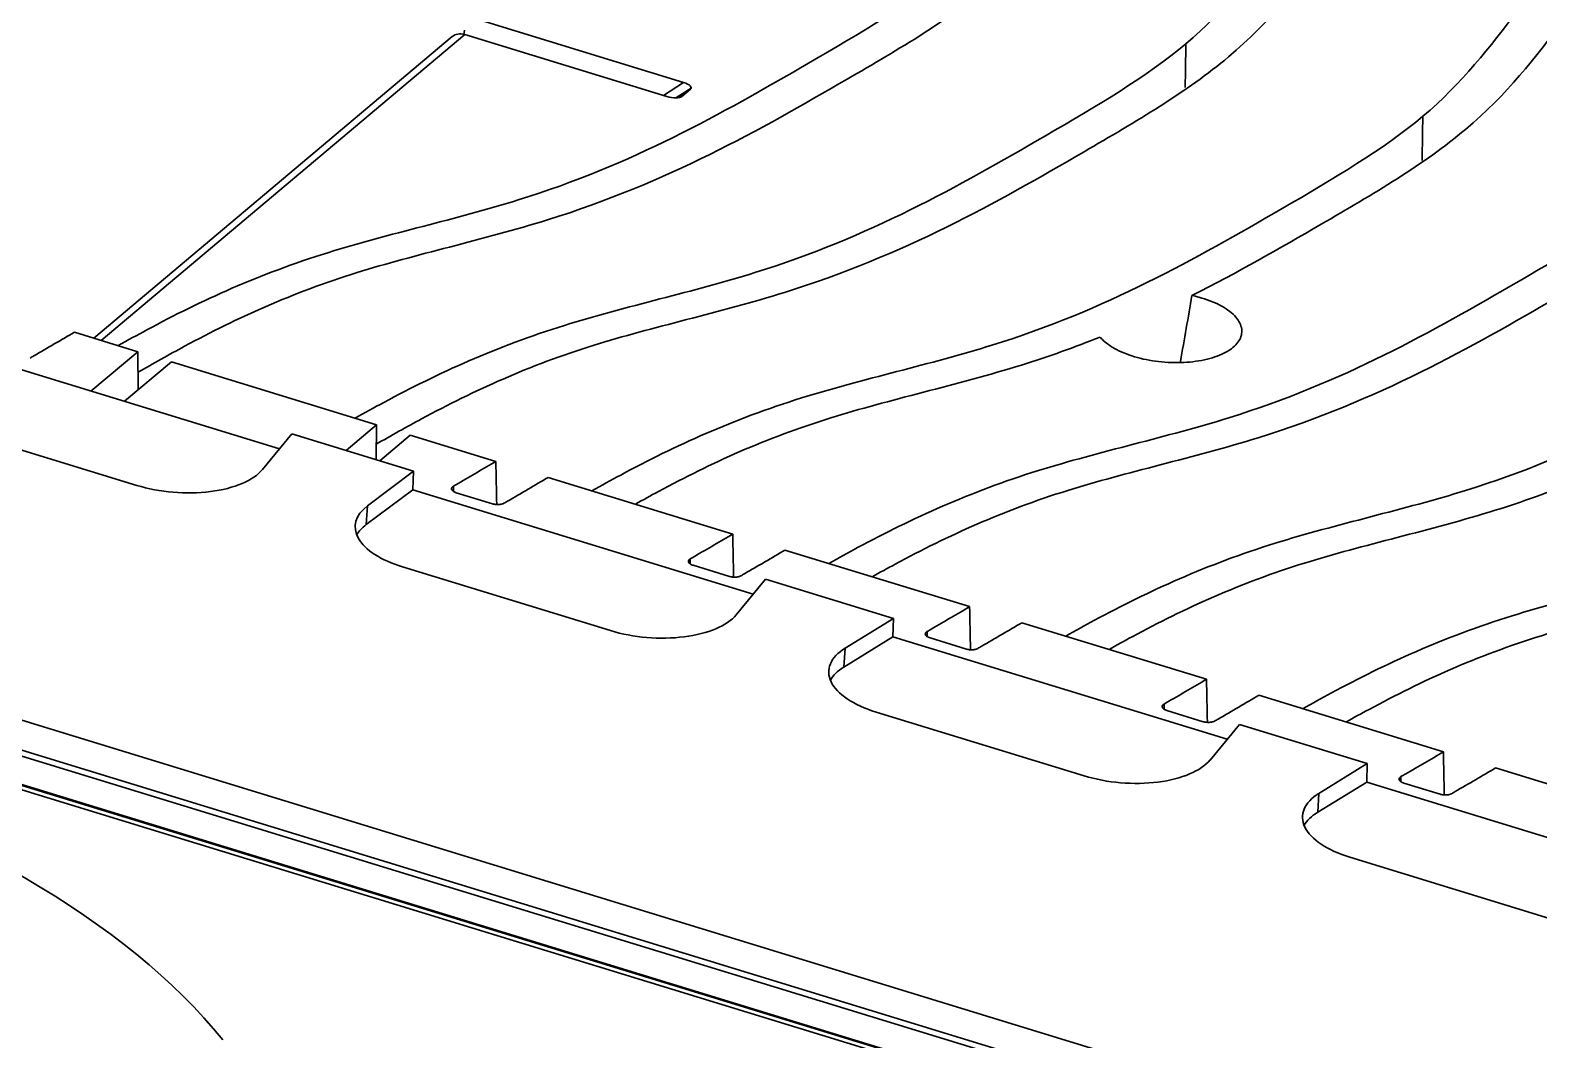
# Model space of a CAD drawing. Header units: millimetres. Extents: x 5 to 1651, y 545 to 1674.
# Drawn here: x 1311.3 to 1395.5, y 787.5 to 843.9 of the extents above; entities that cross this region are included whole.
import ezdxf

# ---------------------------------------------------------------- set-up
doc = ezdxf.new("R2010")
doc.units = ezdxf.units.MM
doc.layers.add('10', color=7, linetype='Continuous', true_color=0xffffff)

msp = doc.modelspace()

# ---------------------------------------------------------------- linework, layer by layer
at = {"layer": '10', "color": 7, "linetype": 'Continuous', "lineweight": 35}
for p, q in [((1335.589, 843.853), (1335.549, 843.616)), ((1336.53, 844.392), (1347.808, 840.934)), ((1334.892, 843.493), (1314.893, 826.658)), ((1335.594, 843.604), (1315.311, 826.53)), ((1346.871, 840.146), (1335.594, 843.604)), ((1346.68, 840.205), (1347.808, 840.934)), ((1348.234, 840.623), (1347.383, 840.072)), ((1348.192, 840.551), (1347.452, 840.072)), ((1347.718, 840.152), (1348.192, 840.551)), ((1347.674, 840.124), (1347.718, 840.152)), ((1313.805, 826.992), (1317.346, 825.906)), ((1325.256, 820.482), (1306.606, 826.2)), ((1317.346, 825.906), (1314.735, 823.708)), ((1319.219, 825.332), (1316.608, 823.134)), ((1317.371, 823.776), (1317.346, 825.906)), ((1330.677, 821.819), (1319.219, 825.332)), ((1253.093, 823.053), (1455.467, 761.002)), ((1243.054, 822.245), (1448.619, 759.216)), ((1448.891, 759.371), (1243.326, 822.4)), ((1243.438, 822.414), (1449.004, 759.385)), ((1452.852, 759.797), (1250.255, 821.917)), ((1251.668, 821.82), (1453.408, 759.964)), ((1305.671, 822.003), (1317.289, 818.441)), ((1328.973, 820.385), (1330.677, 821.819)), ((1330.677, 821.819), (1330.647, 819.872)), ((1324.304, 819.327), (1325.942, 821.314)), ((1332.737, 819.231), (1325.942, 821.314)), ((1330.846, 819.811), (1332.549, 821.244)), ((1332.549, 821.244), (1337.329, 819.779)), ((1332.737, 819.231), (1330.171, 817.304)), ((1332.696, 818.201), (1332.737, 819.231)), ((1340.246, 818.885), (1350.55, 815.725)), ((1330.098, 816.25), (1332.696, 818.201)), ((1351.697, 812.375), (1332.696, 818.201)), ((1335.121, 818.035), (1337.15, 817.413)), ((1330.171, 817.304), (1330.098, 816.25)), ((1353.466, 814.831), (1363.77, 811.672)), ((1332.124, 813.892), (1343.73, 810.334)), ((1348.342, 813.981), (1350.37, 813.359)), ((1350.745, 811.219), (1352.383, 813.207)), ((1359.525, 811.017), (1352.383, 813.207)), ((1359.525, 811.017), (1356.827, 809.355)), ((1359.488, 809.986), (1359.525, 811.017)), ((1356.754, 808.301), (1359.488, 809.986)), ((1378.138, 804.268), (1359.488, 809.986)), ((1366.687, 810.777), (1376.991, 807.618)), ((1356.827, 809.355), (1356.754, 808.301)), ((1361.562, 809.928), (1363.591, 809.306)), ((1379.907, 806.724), (1390.211, 803.564)), ((1358.553, 805.789), (1370.171, 802.227)), ((1374.783, 805.874), (1376.811, 805.252)), ((1377.186, 803.112), (1378.824, 805.1)), ((1385.966, 802.91), (1378.824, 805.1)), ((1385.966, 802.91), (1383.268, 801.247)), ((1385.93, 801.879), (1385.966, 802.91)), ((1393.128, 802.67), (1403.432, 799.511)), ((1383.195, 800.193), (1385.93, 801.879)), ((1404.579, 796.161), (1385.93, 801.879)), ((1388.003, 801.82), (1390.032, 801.198)), ((1383.268, 801.247), (1383.195, 800.193)), ((1384.994, 797.682), (1396.613, 794.119))]:
    msp.add_line(p, q, dxfattribs=at)
for centre, major_axis, ratio, start_param, end_param in [((1335.541, 842.732), (0.657, -0.754), 0.78219, 2.242297, 3.127941), ((1347.566, 840.739), (0.667, -0.124), 0.364247, 5.992953, 7.551397), ((1347.098, 840.346), (0.661, -0.129), 0.369202, 4.435696, 5.994149), ((1319.632, 820.413), (-4.988, 0.345), 0.474192, 1.11505, 2.814942), ((1334.466, 815.864), (-4.988, 0.345), 0.474192, 5.781688, 7.398235), ((1334.393, 814.81), (-4.988, 0.345), 0.474192, 5.781688, 6.058522), ((1346.073, 812.306), (-4.988, 0.345), 0.474192, 1.11505, 2.814942), ((1267.373, 780.056), (-58.859, 4.076), 0.474192, 3.553342, 4.959943), ((1360.896, 807.761), (-4.988, 0.345), 0.474192, 5.698343, 7.398235), ((1360.823, 806.707), (-4.988, 0.345), 0.474192, 5.698343, 6.058508), ((1372.514, 804.198), (-4.988, 0.345), 0.474192, 1.11505, 2.814942), ((1387.337, 799.654), (-4.988, 0.345), 0.474192, 5.698343, 7.398235), ((1387.264, 798.6), (-4.988, 0.345), 0.474192, 5.698343, 6.058508)]:
    msp.add_ellipse(centre, major_axis=major_axis, ratio=ratio, start_param=start_param, end_param=end_param, dxfattribs=at)
for points, knots in [([(1393.231, 877.077), (1392.023, 875.524), (1389.175, 871.903), (1386.887, 867.358), (1386.982, 862.935), (1387.057, 858.942), (1385.111, 854.317), (1380.936, 848.711), (1378.032, 844.943), (1375.842, 843.099)], [0, 0, 0, 0, 0.133984, 0.32627, 0.411085, 0.4959, 0.655084, 0.814267, 1, 1, 1, 1]), ([(1378.227, 842.368), (1380.543, 844.318), (1383.489, 848.166), (1387.703, 853.796), (1389.763, 858.686), (1389.68, 862.845), (1389.595, 867.086), (1391.721, 871.309), (1394.482, 874.843), (1395.643, 876.337)], [0, 0, 0, 0, 0.186651, 0.346622, 0.506592, 0.591826, 0.67706, 0.870298, 1, 1, 1, 1]), ([(1406.452, 873.023), (1405.244, 871.47), (1402.395, 867.85), (1400.108, 863.304), (1400.202, 858.881), (1400.278, 854.888), (1398.332, 850.263), (1394.157, 844.657), (1391.253, 840.889), (1389.063, 839.045)], [0, 0, 0, 0, 0.133984, 0.32627, 0.411085, 0.4959, 0.655084, 0.814267, 1, 1, 1, 1]), ([(1400.477, 849.499), (1399.44, 847.76), (1396.631, 844.01), (1393.764, 840.264), (1391.447, 838.314)], [0, 0, 0, 0, 0.446799, 1, 1, 1, 1]), ([(1362.622, 847.153), (1360.431, 845.309), (1355.222, 842.248), (1347.404, 837.758), (1340.256, 834.728), (1333.268, 832.902), (1325.52, 830.883), (1320.335, 828.501), (1316.784, 826.542), (1316.252, 826.243)], [0, 0, 0, 0, 0.206352, 0.383207, 0.560063, 0.654293, 0.748524, 0.962157, 1, 1, 1, 1]), ([(1365.006, 846.421), (1362.69, 844.471), (1357.361, 841.354), (1349.519, 836.836), (1341.963, 833.631), (1334.681, 831.731), (1327.256, 829.793), (1322.02, 827.387), (1318.214, 825.246), (1317.336, 824.741)], [0, 0, 0, 0, 0.201207, 0.373653, 0.546099, 0.63798, 0.729861, 0.938168, 1, 1, 1, 1]), ([(1375.842, 843.099), (1373.652, 841.255), (1368.442, 838.194), (1360.625, 833.705), (1353.477, 830.675), (1346.488, 828.848), (1338.741, 826.829), (1333.556, 824.448), (1330.005, 822.489), (1329.473, 822.189)], [0, 0, 0, 0, 0.206352, 0.383207, 0.560063, 0.654293, 0.748524, 0.962157, 1, 1, 1, 1]), ([(1330.649, 820.74), (1331.495, 821.227), (1335.272, 823.348), (1340.477, 825.739), (1347.902, 827.677), (1355.183, 829.577), (1362.739, 832.782), (1370.581, 837.3), (1375.91, 840.418), (1378.227, 842.368)], [0, 0, 0, 0, 0.059789, 0.268549, 0.36063, 0.452712, 0.625533, 0.798355, 1, 1, 1, 1]), ([(1342.693, 818.136), (1343.225, 818.435), (1346.776, 820.394), (1351.961, 822.776), (1359.709, 824.794), (1366.697, 826.621), (1373.846, 829.651), (1381.663, 834.14), (1386.873, 837.202), (1389.063, 839.045)], [0, 0, 0, 0, 0.037843, 0.251476, 0.345707, 0.439937, 0.616793, 0.793648, 1, 1, 1, 1]), ([(1391.447, 838.314), (1389.131, 836.364), (1383.943, 833.33), (1378.722, 830.32), (1376.176, 829.043)], [0, 0, 0, 0, 0.553202, 1, 1, 1, 1]), ([(1355.914, 814.082), (1356.446, 814.381), (1359.997, 816.34), (1365.182, 818.722), (1372.929, 820.741), (1379.918, 822.568), (1387.066, 825.598), (1394.883, 830.087), (1400.093, 833.148), (1402.283, 834.992)], [0, 0, 0, 0, 0.037843, 0.251476, 0.345707, 0.439937, 0.616793, 0.793648, 1, 1, 1, 1]), ([(1404.668, 834.261), (1402.351, 832.311), (1397.022, 829.193), (1389.18, 824.675), (1381.624, 821.47), (1374.343, 819.57), (1366.918, 817.632), (1362.137, 815.435), (1358.764, 813.579), (1358.335, 813.339)], [0, 0, 0, 0, 0.207747, 0.385798, 0.56385, 0.658717, 0.753585, 0.968662, 1, 1, 1, 1]), ([(1369.134, 810.028), (1369.666, 810.328), (1373.217, 812.287), (1378.402, 814.668), (1386.15, 816.687), (1393.138, 818.514), (1400.287, 821.544), (1408.104, 826.033), (1413.314, 829.095), (1415.504, 830.938)], [0, 0, 0, 0, 0.037843, 0.251476, 0.345707, 0.439937, 0.616793, 0.793648, 1, 1, 1, 1]), ([(1371.05, 826.723), (1371.104, 826.658), (1371.366, 826.379), (1372.046, 825.93), (1373.262, 825.501), (1374.665, 825.279), (1376.09, 825.29), (1377.369, 825.532), (1378.353, 825.978), (1378.925, 826.574), (1379.02, 827.251), (1378.624, 827.93), (1377.786, 828.53), (1376.879, 828.875), (1376.309, 829.014), (1376.176, 829.043)], [0, 0, 0, 0, 0.02597, 0.112177, 0.198384, 0.284591, 0.370798, 0.457004, 0.543211, 0.629418, 0.715625, 0.801832, 0.888039, 0.974246, 1, 1, 1, 1]), ([(1376.176, 829.043), (1376.071, 828.43), (1375.966, 827.817), (1375.754, 826.59), (1375.647, 825.976), (1375.539, 825.362)], [0, 0, 0, 0, 0.499997, 0.499997, 1, 1, 1, 1]), ([(1311.34, 825.552), (1311.407, 825.591), (1312.249, 826.077), (1313.067, 826.557), (1313.805, 826.992)], [0, 0, 0, 0, 0.078622, 1, 1, 1, 1]), ([(1382.355, 805.975), (1382.887, 806.274), (1386.438, 808.233), (1391.623, 810.615), (1399.37, 812.634), (1406.359, 814.46), (1413.507, 817.49), (1421.324, 821.98), (1426.534, 825.041), (1428.724, 826.885)], [0, 0, 0, 0, 0.037843, 0.251476, 0.345707, 0.439937, 0.616793, 0.793648, 1, 1, 1, 1]), ([(1371.05, 826.723), (1369.654, 826.163), (1366.501, 825.027), (1361.122, 823.623), (1353.697, 821.686), (1348.917, 819.489), (1345.545, 817.634), (1345.117, 817.394)], [0, 0, 0, 0, 0.158219, 0.34134, 0.524462, 0.939623, 1, 1, 1, 1]), ([(1431.109, 826.153), (1428.792, 824.204), (1423.463, 821.086), (1415.622, 816.568), (1408.065, 813.363), (1400.784, 811.463), (1393.359, 809.525), (1388.578, 807.328), (1385.205, 805.472), (1384.776, 805.232)], [0, 0, 0, 0, 0.207747, 0.385798, 0.56385, 0.658717, 0.753585, 0.968662, 1, 1, 1, 1]), ([(1337.329, 819.779), (1336.643, 819.374), (1335.857, 818.913), (1335.049, 818.449), (1334.958, 818.396)], [0, 0, 0, 0, 0.887664, 1, 1, 1, 1]), ([(1335.121, 818.035), (1335.089, 818.045), (1335.059, 818.056), (1335.018, 818.075), (1335.005, 818.081), (1334.987, 818.092), (1334.981, 818.095), (1334.969, 818.102), (1334.963, 818.106), (1334.936, 818.124), (1334.918, 818.14), (1334.899, 818.16), (1334.895, 818.165), (1334.888, 818.173), (1334.879, 818.185), (1334.867, 818.207), (1334.861, 818.224), (1334.857, 818.241), (1334.856, 818.25), (1334.856, 818.275), (1334.86, 818.292), (1334.872, 818.317), (1334.877, 818.325), (1334.888, 818.34), (1334.901, 818.356), (1334.918, 818.37), (1334.937, 818.383), (1334.947, 818.39), (1334.958, 818.396)], [0, 0, 0, 0, 0.125, 0.125, 0.1875, 0.1875, 0.21875, 0.21875, 0.25, 0.25, 0.375, 0.375, 0.40625, 0.40625, 0.4375, 0.5, 0.5625, 0.5625, 0.625, 0.625, 0.75, 0.75, 0.8125, 0.8125, 0.875, 0.9375, 0.9375, 1, 1, 1, 1]), ([(1337.781, 817.445), (1337.848, 817.484), (1338.69, 817.97), (1339.508, 818.449), (1340.246, 818.885)], [0, 0, 0, 0, 0.078622, 1, 1, 1, 1]), ([(1397.491, 818.616), (1396.095, 818.056), (1392.942, 816.92), (1387.563, 815.516), (1380.138, 813.578), (1375.358, 811.382), (1371.986, 809.527), (1371.558, 809.287)], [0, 0, 0, 0, 0.158219, 0.34134, 0.524462, 0.939623, 1, 1, 1, 1]), ([(1337.781, 817.445), (1337.764, 817.435), (1337.744, 817.426), (1337.711, 817.414), (1337.7, 817.41), (1337.677, 817.403), (1337.664, 817.4), (1337.627, 817.391), (1337.601, 817.386), (1337.56, 817.381), (1337.546, 817.379), (1337.518, 817.376), (1337.504, 817.375), (1337.461, 817.373), (1337.433, 817.373), (1337.389, 817.374), (1337.375, 817.375), (1337.345, 817.377), (1337.331, 817.378), (1337.287, 817.383), (1337.259, 817.387), (1337.217, 817.395), (1337.203, 817.398), (1337.176, 817.405), (1337.163, 817.409), (1337.15, 817.413)], [0, 0, 0, 0, 0.125, 0.125, 0.1875, 0.1875, 0.25, 0.25, 0.375, 0.375, 0.4375, 0.4375, 0.5, 0.5, 0.625, 0.625, 0.6875, 0.6875, 0.75, 0.75, 0.875, 0.875, 0.9375, 0.9375, 1, 1, 1, 1]), ([(1350.55, 815.725), (1349.863, 815.321), (1349.077, 814.86), (1348.269, 814.395), (1348.178, 814.343)], [0, 0, 0, 0, 0.887664, 1, 1, 1, 1]), ([(1348.342, 813.981), (1348.31, 813.991), (1348.28, 814.002), (1348.239, 814.021), (1348.226, 814.028), (1348.207, 814.038), (1348.201, 814.041), (1348.189, 814.049), (1348.184, 814.052), (1348.157, 814.071), (1348.138, 814.086), (1348.119, 814.107), (1348.116, 814.111), (1348.109, 814.119), (1348.1, 814.132), (1348.088, 814.153), (1348.082, 814.17), (1348.078, 814.187), (1348.077, 814.196), (1348.077, 814.222), (1348.081, 814.239), (1348.092, 814.263), (1348.097, 814.271), (1348.109, 814.287), (1348.122, 814.302), (1348.139, 814.316), (1348.157, 814.33), (1348.167, 814.336), (1348.178, 814.343)], [0, 0, 0, 0, 0.125, 0.125, 0.1875, 0.1875, 0.21875, 0.21875, 0.25, 0.25, 0.375, 0.375, 0.40625, 0.40625, 0.4375, 0.5, 0.5625, 0.5625, 0.625, 0.625, 0.75, 0.75, 0.8125, 0.8125, 0.875, 0.9375, 0.9375, 1, 1, 1, 1]), ([(1351.002, 813.392), (1351.068, 813.43), (1351.911, 813.916), (1352.729, 814.396), (1353.466, 814.831)], [0, 0, 0, 0, 0.078622, 1, 1, 1, 1]), ([(1351.002, 813.392), (1350.984, 813.381), (1350.964, 813.372), (1350.932, 813.36), (1350.921, 813.357), (1350.897, 813.35), (1350.885, 813.346), (1350.847, 813.337), (1350.821, 813.333), (1350.781, 813.327), (1350.767, 813.325), (1350.739, 813.323), (1350.725, 813.322), (1350.682, 813.32), (1350.653, 813.319), (1350.61, 813.32), (1350.595, 813.321), (1350.566, 813.323), (1350.551, 813.324), (1350.508, 813.329), (1350.479, 813.333), (1350.438, 813.342), (1350.424, 813.345), (1350.397, 813.351), (1350.383, 813.355), (1350.37, 813.359)], [0, 0, 0, 0, 0.125, 0.125, 0.1875, 0.1875, 0.25, 0.25, 0.375, 0.375, 0.4375, 0.4375, 0.5, 0.5, 0.625, 0.625, 0.6875, 0.6875, 0.75, 0.75, 0.875, 0.875, 0.9375, 0.9375, 1, 1, 1, 1]), ([(1363.77, 811.672), (1363.084, 811.267), (1362.298, 810.806), (1361.49, 810.341), (1361.399, 810.289)], [0, 0, 0, 0, 0.887664, 1, 1, 1, 1]), ([(1361.562, 809.928), (1361.53, 809.937), (1361.5, 809.949), (1361.459, 809.967), (1361.446, 809.974), (1361.428, 809.984), (1361.422, 809.988), (1361.41, 809.995), (1361.404, 809.999), (1361.377, 810.017), (1361.359, 810.033), (1361.34, 810.053), (1361.336, 810.057), (1361.329, 810.066), (1361.32, 810.078), (1361.308, 810.099), (1361.302, 810.117), (1361.298, 810.134), (1361.297, 810.143), (1361.297, 810.168), (1361.301, 810.185), (1361.313, 810.209), (1361.318, 810.218), (1361.329, 810.233), (1361.342, 810.248), (1361.359, 810.263), (1361.378, 810.276), (1361.388, 810.283), (1361.399, 810.289)], [0, 0, 0, 0, 0.125, 0.125, 0.1875, 0.1875, 0.21875, 0.21875, 0.25, 0.25, 0.375, 0.375, 0.40625, 0.40625, 0.4375, 0.5, 0.5625, 0.5625, 0.625, 0.625, 0.75, 0.75, 0.8125, 0.8125, 0.875, 0.9375, 0.9375, 1, 1, 1, 1]), ([(1364.222, 809.338), (1364.289, 809.376), (1365.132, 809.863), (1365.949, 810.342), (1366.687, 810.777)], [0, 0, 0, 0, 0.078622, 1, 1, 1, 1]), ([(1364.222, 809.338), (1364.205, 809.328), (1364.185, 809.319), (1364.153, 809.306), (1364.142, 809.302), (1364.119, 809.295), (1364.106, 809.291), (1364.069, 809.282), (1364.043, 809.277), (1364.003, 809.271), (1363.989, 809.27), (1363.961, 809.267), (1363.947, 809.266), (1363.904, 809.264), (1363.875, 809.263), (1363.831, 809.265), (1363.816, 809.266), (1363.787, 809.268), (1363.772, 809.269), (1363.728, 809.274), (1363.7, 809.279), (1363.658, 809.288), (1363.645, 809.291), (1363.617, 809.298), (1363.604, 809.302), (1363.591, 809.306)], [0, 0, 0, 0, 0.125, 0.125, 0.1875, 0.1875, 0.25, 0.25, 0.375, 0.375, 0.4375, 0.4375, 0.5, 0.5, 0.625, 0.625, 0.6875, 0.6875, 0.75, 0.75, 0.875, 0.875, 0.9375, 0.9375, 1, 1, 1, 1]), ([(1376.991, 807.618), (1376.305, 807.213), (1375.518, 806.753), (1374.71, 806.288), (1374.619, 806.236)], [0, 0, 0, 0, 0.887664, 1, 1, 1, 1]), ([(1377.443, 805.284), (1377.509, 805.323), (1378.352, 805.809), (1379.17, 806.289), (1379.907, 806.724)], [0, 0, 0, 0, 0.078622, 1, 1, 1, 1]), ([(1374.783, 805.874), (1374.751, 805.884), (1374.721, 805.895), (1374.68, 805.914), (1374.667, 805.92), (1374.648, 805.931), (1374.642, 805.934), (1374.631, 805.941), (1374.625, 805.945), (1374.598, 805.964), (1374.579, 805.979), (1374.56, 806), (1374.557, 806.004), (1374.55, 806.012), (1374.541, 806.025), (1374.529, 806.046), (1374.523, 806.063), (1374.519, 806.08), (1374.518, 806.089), (1374.518, 806.115), (1374.522, 806.131), (1374.533, 806.156), (1374.538, 806.164), (1374.55, 806.18), (1374.563, 806.195), (1374.58, 806.209), (1374.598, 806.223), (1374.608, 806.229), (1374.619, 806.236)], [0, 0, 0, 0, 0.125, 0.125, 0.1875, 0.1875, 0.21875, 0.21875, 0.25, 0.25, 0.375, 0.375, 0.40625, 0.40625, 0.4375, 0.5, 0.5625, 0.5625, 0.625, 0.625, 0.75, 0.75, 0.8125, 0.8125, 0.875, 0.9375, 0.9375, 1, 1, 1, 1]), ([(1377.443, 805.284), (1377.425, 805.274), (1377.405, 805.265), (1377.373, 805.253), (1377.362, 805.249), (1377.338, 805.242), (1377.326, 805.239), (1377.288, 805.23), (1377.262, 805.225), (1377.222, 805.22), (1377.208, 805.218), (1377.18, 805.216), (1377.166, 805.215), (1377.123, 805.212), (1377.094, 805.212), (1377.051, 805.213), (1377.036, 805.214), (1377.007, 805.216), (1376.992, 805.217), (1376.949, 805.222), (1376.92, 805.226), (1376.879, 805.234), (1376.865, 805.238), (1376.838, 805.244), (1376.825, 805.248), (1376.811, 805.252)], [0, 0, 0, 0, 0.125, 0.125, 0.1875, 0.1875, 0.25, 0.25, 0.375, 0.375, 0.4375, 0.4375, 0.5, 0.5, 0.625, 0.625, 0.6875, 0.6875, 0.75, 0.75, 0.875, 0.875, 0.9375, 0.9375, 1, 1, 1, 1]), ([(1390.211, 803.564), (1389.525, 803.16), (1388.739, 802.699), (1387.931, 802.234), (1387.84, 802.182)], [0, 0, 0, 0, 0.887664, 1, 1, 1, 1]), ([(1390.664, 801.231), (1390.73, 801.269), (1391.573, 801.755), (1392.39, 802.235), (1393.128, 802.67)], [0, 0, 0, 0, 0.078622, 1, 1, 1, 1]), ([(1388.003, 801.82), (1387.971, 801.83), (1387.942, 801.841), (1387.901, 801.86), (1387.888, 801.867), (1387.869, 801.877), (1387.863, 801.881), (1387.851, 801.888), (1387.845, 801.891), (1387.818, 801.91), (1387.8, 801.925), (1387.781, 801.946), (1387.777, 801.95), (1387.771, 801.959), (1387.761, 801.971), (1387.749, 801.992), (1387.743, 802.009), (1387.74, 802.027), (1387.739, 802.035), (1387.739, 802.061), (1387.742, 802.078), (1387.754, 802.102), (1387.759, 802.11), (1387.77, 802.126), (1387.784, 802.141), (1387.8, 802.155), (1387.819, 802.169), (1387.829, 802.176), (1387.84, 802.182)], [0, 0, 0, 0, 0.125, 0.125, 0.1875, 0.1875, 0.21875, 0.21875, 0.25, 0.25, 0.375, 0.375, 0.40625, 0.40625, 0.4375, 0.5, 0.5625, 0.5625, 0.625, 0.625, 0.75, 0.75, 0.8125, 0.8125, 0.875, 0.9375, 0.9375, 1, 1, 1, 1]), ([(1390.664, 801.231), (1390.646, 801.221), (1390.626, 801.212), (1390.593, 801.2), (1390.582, 801.196), (1390.559, 801.189), (1390.547, 801.185), (1390.509, 801.177), (1390.483, 801.172), (1390.442, 801.166), (1390.429, 801.165), (1390.401, 801.162), (1390.386, 801.161), (1390.344, 801.159), (1390.315, 801.158), (1390.271, 801.16), (1390.257, 801.16), (1390.227, 801.162), (1390.213, 801.164), (1390.169, 801.168), (1390.141, 801.173), (1390.099, 801.181), (1390.086, 801.184), (1390.058, 801.191), (1390.045, 801.194), (1390.032, 801.198)], [0, 0, 0, 0, 0.125, 0.125, 0.1875, 0.1875, 0.25, 0.25, 0.375, 0.375, 0.4375, 0.4375, 0.5, 0.5, 0.625, 0.625, 0.6875, 0.6875, 0.75, 0.75, 0.875, 0.875, 0.9375, 0.9375, 1, 1, 1, 1])]:
    msp.add_open_spline(points, degree=3, knots=knots, dxfattribs=at)
for points in [[(1375.842, 843.099), (1375.829, 842.285), (1375.816, 841.471), (1375.802, 840.657)], [(1389.063, 839.045), (1389.049, 838.22), (1389.036, 837.394), (1389.022, 836.569)], [(1337.329, 819.779), (1337.345, 818.978), (1337.361, 818.178), (1337.377, 817.377)], [(1334.958, 818.396), (1334.96, 818.301), (1334.962, 818.205), (1334.964, 818.11)], [(1350.55, 815.725), (1350.566, 814.925), (1350.582, 814.124), (1350.597, 813.323)], [(1348.178, 814.343), (1348.18, 814.247), (1348.182, 814.152), (1348.184, 814.056)], [(1363.77, 811.672), (1363.786, 810.87), (1363.802, 810.069), (1363.818, 809.268)], [(1361.399, 810.289), (1361.401, 810.194), (1361.403, 810.098), (1361.405, 810.003)], [(1376.991, 807.618), (1377.007, 806.817), (1377.023, 806.017), (1377.039, 805.216)], [(1374.619, 806.236), (1374.621, 806.14), (1374.623, 806.045), (1374.625, 805.949)], [(1390.211, 803.564), (1390.227, 802.764), (1390.243, 801.963), (1390.259, 801.163)], [(1387.84, 802.182), (1387.842, 802.086), (1387.844, 801.991), (1387.846, 801.896)]]:
    msp.add_open_spline(points, degree=3, dxfattribs=at)

doc.saveas('drawing.dxf')
